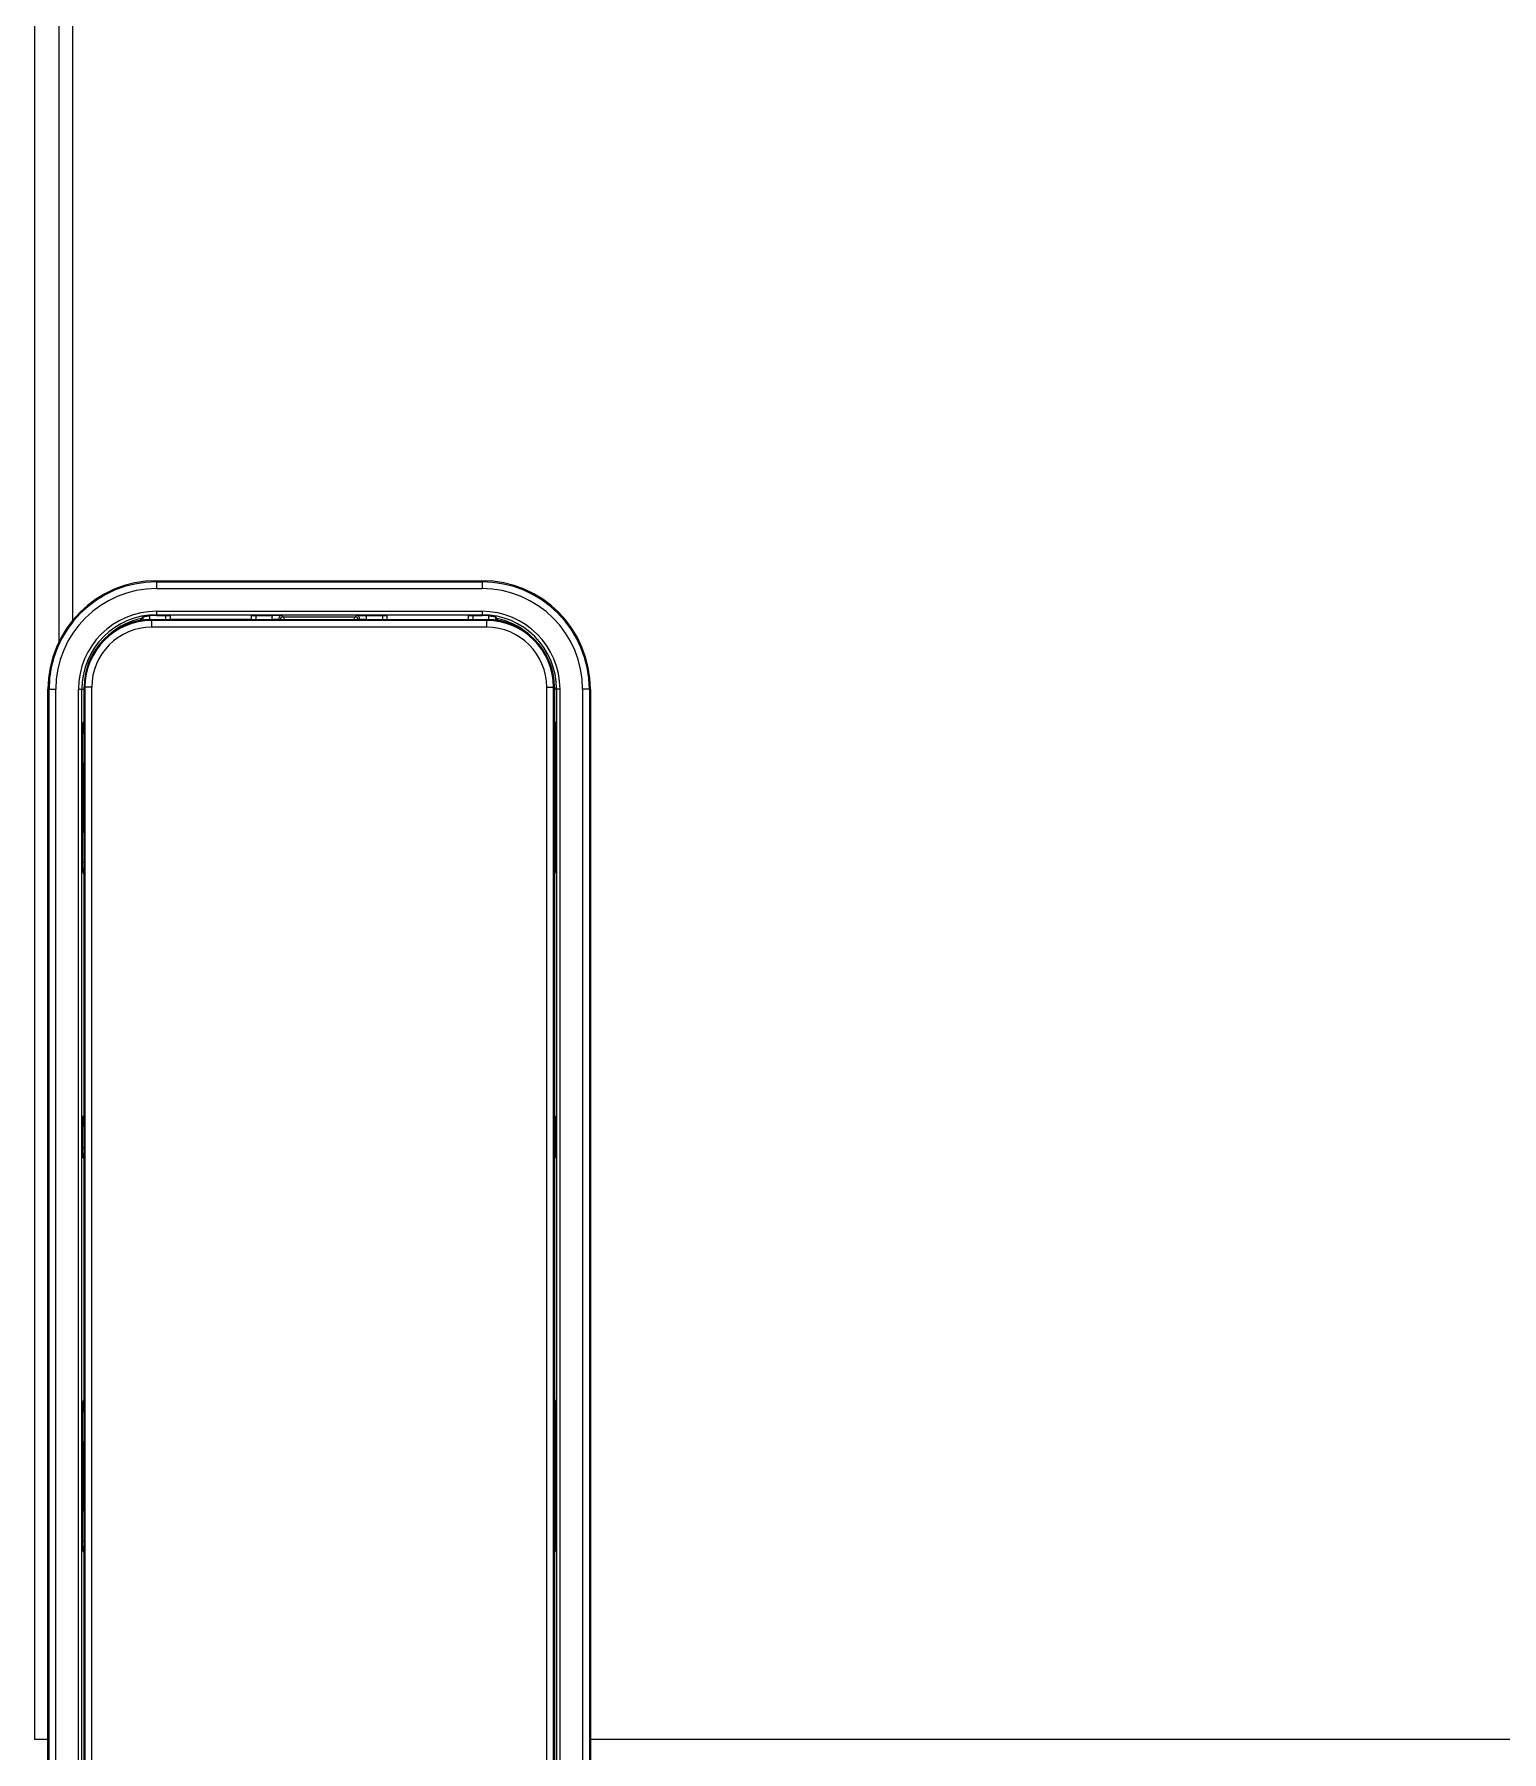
# Model space of a CAD drawing. Header units: millimetres. Extents: x -1584 to 3730, y -1918 to 2655.
# Drawn here: x 64.3 to 172.4, y -1789.7 to -1663.1 of the extents above; entities that cross this region are included whole.
import ezdxf

# ---------------------------------------------------------------- set-up
doc = ezdxf.new("R2010")
doc.units = ezdxf.units.MM
doc.header["$LTSCALE"] = 65.395
doc.layers.get('0').update_dxf_attribs({"linetype": 'CONTINUOUS'})
doc.layers.add('GEOM', color=7, linetype='CONTINUOUS')

msp = doc.modelspace()

# ---------------------------------------------------------------- linework, layer by layer
at = {"linetype": 'Continuous'}
for p, q in [((72.15, -1706.31), (72.15, -1706.14)), ((72.25, -1706.02), (72.25, -1706.3)), ((72.75, -1705.94), (72.75, -1706.22)), ((73.26, -1705.86), (73.26, -1705.92)), ((73.26, -1705.92), (73.92, -1705.92)), ((73.92, -1705.92), (73.92, -1706.22)), ((73.92, -1705.92), (74.26, -1705.92)), ((74.26, -1705.92), (74.26, -1706.21)), ((80.26, -1706.21), (80.26, -1705.92)), ((80.26, -1705.92), (80.59, -1705.92)), ((80.59, -1705.92), (80.59, -1706.22)), ((80.59, -1705.92), (81.81, -1705.92)), ((82.61, -1706.02), (82.52, -1705.93)), ((82.61, -1706.02), (87.9, -1706.02)), ((82.61, -1706.02), (82.71, -1706.22)), ((87.81, -1706.22), (87.9, -1706.02)), ((88, -1705.93), (87.9, -1706.02)), ((88.7, -1705.92), (89.92, -1705.92)), ((89.92, -1705.92), (89.92, -1706.22)), ((89.92, -1705.92), (90.26, -1705.92)), ((90.26, -1706.21), (90.26, -1705.92)), ((96.26, -1706.21), (96.26, -1705.92)), ((96.26, -1705.92), (96.59, -1705.92)), ((96.59, -1705.92), (96.59, -1706.22)), ((96.59, -1705.92), (97.26, -1705.92)), ((97.26, -1705.86), (97.26, -1705.92)), ((97.77, -1706.22), (97.77, -1705.94)), ((98.27, -1706.3), (98.27, -1706.02)), ((98.36, -1706.31), (98.36, -1706.14)), ((97.61, -1706.28), (72.91, -1706.28)), ((72.91, -1706.78), (72.91, -1706.28)), ((97.61, -1706.78), (72.91, -1706.78)), ((80.27, -1706.22), (90.25, -1706.22)), ((81.77, -1706.18), (82.27, -1706.18)), ((81.77, -1706.22), (81.77, -1706.18)), ((82.27, -1706.22), (82.27, -1706.18)), ((82.31, -1706.22), (82.27, -1706.18)), ((88.25, -1706.18), (88.21, -1706.22)), ((88.25, -1706.18), (88.75, -1706.18)), ((88.25, -1706.22), (88.25, -1706.18)), ((88.75, -1706.22), (88.75, -1706.18)), ((90.26, -1706.21), (96.26, -1706.21)), ((96.27, -1706.22), (97.61, -1706.22)), ((97.61, -1706.78), (97.61, -1706.28)), ((67.98, -1711.21), (67.98, -1849.51)), ((68.48, -1711.21), (67.98, -1711.21)), ((68.48, -1711.21), (68.48, -1849.51)), ((102.03, -1711.21), (102.53, -1711.21)), ((102.03, -1849.51), (102.03, -1711.21)), ((102.53, -1849.51), (102.53, -1711.21)), ((67.76, -1711.36), (67.92, -1711.36)), ((102.75, -1711.36), (102.6, -1711.36)), ((67.82, -1716.96), (67.82, -1714.58)), ((102.7, -1714.58), (102.7, -1716.96)), ((67.82, -1724.13), (67.82, -1721.75)), ((102.7, -1721.75), (102.7, -1724.13)), ((67.92, -1742.76), (67.83, -1742.85)), ((102.69, -1742.85), (102.6, -1742.76)), ((67.82, -1745.16), (67.82, -1743.55)), ((102.7, -1743.55), (102.7, -1745.16)), ((67.83, -1745.87), (67.92, -1745.96)), ((102.6, -1745.96), (102.69, -1745.87)), ((67.82, -1766.96), (67.82, -1764.58)), ((102.7, -1764.58), (102.7, -1766.96)), ((67.82, -1774.13), (67.82, -1771.75)), ((102.7, -1771.75), (102.7, -1774.13))]:
    msp.add_line(p, q, dxfattribs=at)
for centre, radius, start, end in [((73.26, -1711.36), 5.33, 101.9547, 129.8791), ((82.33, -1714.4), 13.11, 140.961, 141.972), ((82.97, -1714.9), 13.92, 140.3504, 140.976), ((73.26, -1711.36), 5.44, 90, 95.3662), ((82.52, -1706.18), 0.756, 159.9128, 179.9237), ((81.83, -1733.4), 27.48, 88.5682, 90.0359), ((82.52, -1706.18), 0.25, 89.947, 180.053), ((88, -1706.18), 0.25, 359.947, 90.053), ((87.99, -1706.18), 0.756, 0.0775, 20.086), ((97.26, -1711.36), 5.44, 84.6338, 90), ((87.55, -1714.9), 13.92, 39.024, 39.6496), ((97.26, -1711.36), 5.33, 50.121, 78.0453), ((88.18, -1714.4), 13.11, 38.028, 39.039), ((72.91, -1711.21), 4.92, 90, 180), ((72.91, -1711.21), 4.42, 90, 180), ((97.61, -1711.21), 4.92, 0, 90), ((97.61, -1711.21), 4.42, 0, 90), ((84.49, -1720.2), 17.82, 158.3911, 159.2236), ((86.02, -1720.2), 17.83, 20.7757, 21.6077), ((95.35, -1714.57), 27.53, 178.5693, 180.0355), ((68.08, -1713.88), 0.75, 249.8509, 257.9714), ((102.44, -1713.88), 0.75, 282.0318, 290.1496), ((74.26, -1719.36), 6.87, 157.7017, 159.5852), ((96.26, -1719.36), 6.87, 20.415, 22.3022), ((74.26, -1719.36), 6.37, 177.2668, 179.9983), ((74.26, -1719.36), 6.37, 177.5262, 179.9983), ((74.26, -1719.36), 6.37, 179.9983, 182.7291), ((96.26, -1719.36), 6.37, 359.9983, 2.7291), ((96.26, -1719.36), 6.37, 357.5262, 359.9983), ((96.26, -1719.36), 6.37, 357.2668, 359.9983), ((74.26, -1719.36), 6.87, 200.415, 202.3022), ((96.26, -1719.36), 6.87, 337.7017, 339.5852), ((68.08, -1724.84), 0.75, 102.0318, 110.1496), ((84.5, -1718.51), 17.83, 200.7757, 201.6077), ((102.44, -1724.84), 0.75, 69.8509, 77.9714), ((86.03, -1718.52), 17.81, 338.3904, 339.2232), ((75.17, -1724.15), 27.52, 358.5693, 0.0356), ((95.3, -1743.54), 27.48, 178.5682, 180.0359), ((68.08, -1742.85), 0.751, 249.8412, 257.9487), ((102.44, -1742.85), 0.751, 282.0542, 290.1589), ((68.08, -1745.87), 0.751, 102.0542, 110.1589), ((102.44, -1745.87), 0.751, 69.8412, 77.9487), ((75.22, -1745.18), 27.48, 358.5682, 0.0359), ((95.35, -1764.57), 27.53, 178.5694, 180.0354), ((84.48, -1770.2), 17.81, 158.3904, 159.2232), ((86.02, -1770.2), 17.83, 20.7757, 21.6077), ((68.08, -1763.88), 0.75, 249.8509, 257.9714), ((102.44, -1763.88), 0.75, 282.0318, 290.1496), ((74.26, -1769.36), 6.87, 157.7017, 159.5852), ((96.26, -1769.36), 6.87, 20.415, 22.3022), ((74.26, -1769.36), 6.37, 177.2668, 179.9983), ((74.26, -1769.36), 6.37, 177.5262, 179.9983), ((74.26, -1769.36), 6.37, 179.9983, 182.7291), ((96.26, -1769.36), 6.37, 359.9983, 2.7291), ((96.26, -1769.36), 6.37, 357.5262, 359.9983), ((96.26, -1769.36), 6.37, 357.2668, 359.9983), ((74.26, -1769.36), 6.87, 200.415, 202.3022), ((96.26, -1769.36), 6.87, 337.7017, 339.5852), ((68.08, -1774.84), 0.75, 102.0318, 110.1496), ((102.44, -1774.84), 0.75, 69.8509, 77.9714), ((75.17, -1774.15), 27.53, 358.5694, 0.0354), ((84.5, -1768.51), 17.83, 200.7757, 201.6077), ((86.03, -1768.52), 17.81, 338.3904, 339.2232)]:
    msp.add_arc(centre, radius, start, end, dxfattribs=at)
for points, knots in [([(72.25, -1706.02), (72.25, -1706.02), (72.27, -1706.02), (72.3, -1706.01), (72.34, -1706), (72.43, -1705.98), (72.57, -1705.96), (72.69, -1705.95), (72.75, -1705.94)], [0, 0, 0, 0, 0.023373, 0.083495, 0.178077, 0.302984, 0.624142, 1, 1, 1, 1]), ([(82.61, -1706.02), (82.56, -1706.02), (82.44, -1706.06), (82.38, -1706.17), (82.37, -1706.22)], [0, 0, 0, 0, 0.499759, 1, 1, 1, 1]), ([(88.15, -1706.22), (88.14, -1706.17), (88.07, -1706.06), (87.96, -1706.02), (87.9, -1706.02)], [0, 0, 0, 0, 0.500243, 1, 1, 1, 1]), ([(88, -1705.93), (88.04, -1705.93), (88.28, -1705.92), (88.51, -1705.92), (88.7, -1705.92)], [0, 0, 0, 0, 0.190121, 1, 1, 1, 1]), ([(97.77, -1705.94), (97.83, -1705.95), (97.95, -1705.96), (98.09, -1705.98), (98.17, -1706), (98.22, -1706.01), (98.25, -1706.02), (98.26, -1706.02), (98.27, -1706.02)], [0, 0, 0, 0, 0.375858, 0.697016, 0.821923, 0.916505, 0.976627, 1, 1, 1, 1]), ([(102.69, -1713.88), (102.69, -1713.93), (102.7, -1714.16), (102.7, -1714.39), (102.7, -1714.58)], [0, 0, 0, 0, 0.190321, 1, 1, 1, 1]), ([(67.82, -1716.96), (67.82, -1717.16), (67.82, -1717.96), (67.82, -1718.76), (67.82, -1719.36)], [0, 0, 0, 0, 0.251129, 1, 1, 1, 1]), ([(102.69, -1719.36), (102.69, -1718.76), (102.7, -1717.96), (102.7, -1717.16), (102.7, -1716.96)], [0, 0, 0, 0, 0.74887, 1, 1, 1, 1]), ([(67.82, -1719.36), (67.82, -1719.96), (67.82, -1720.76), (67.82, -1721.55), (67.82, -1721.76)], [0, 0, 0, 0, 0.74887, 1, 1, 1, 1]), ([(102.7, -1721.76), (102.7, -1721.55), (102.7, -1720.76), (102.69, -1719.96), (102.69, -1719.36)], [0, 0, 0, 0, 0.251129, 1, 1, 1, 1]), ([(67.83, -1724.84), (67.83, -1724.79), (67.82, -1724.56), (67.82, -1724.32), (67.82, -1724.13)], [0, 0, 0, 0, 0.190318, 1, 1, 1, 1]), ([(102.69, -1742.85), (102.69, -1742.89), (102.7, -1743.13), (102.7, -1743.36), (102.7, -1743.55)], [0, 0, 0, 0, 0.190128, 1, 1, 1, 1]), ([(67.83, -1745.87), (67.83, -1745.82), (67.82, -1745.59), (67.82, -1745.35), (67.82, -1745.16)], [0, 0, 0, 0, 0.190122, 1, 1, 1, 1]), ([(102.69, -1763.88), (102.69, -1763.93), (102.7, -1764.16), (102.7, -1764.39), (102.7, -1764.58)], [0, 0, 0, 0, 0.190511, 1, 1, 1, 1]), ([(67.82, -1766.96), (67.82, -1767.16), (67.82, -1767.96), (67.82, -1768.76), (67.82, -1769.36)], [0, 0, 0, 0, 0.251129, 1, 1, 1, 1]), ([(102.69, -1769.36), (102.69, -1768.76), (102.7, -1767.96), (102.7, -1767.16), (102.7, -1766.96)], [0, 0, 0, 0, 0.74887, 1, 1, 1, 1]), ([(67.82, -1769.36), (67.82, -1769.96), (67.82, -1770.76), (67.82, -1771.55), (67.82, -1771.76)], [0, 0, 0, 0, 0.74887, 1, 1, 1, 1]), ([(102.7, -1771.76), (102.7, -1771.55), (102.7, -1770.76), (102.69, -1769.96), (102.69, -1769.36)], [0, 0, 0, 0, 0.251129, 1, 1, 1, 1]), ([(67.83, -1774.84), (67.83, -1774.79), (67.82, -1774.56), (67.82, -1774.32), (67.82, -1774.13)], [0, 0, 0, 0, 0.190309, 1, 1, 1, 1])]:
    msp.add_open_spline(points, degree=3, knots=knots, dxfattribs=at)
for points in [[(67.83, -1713.88), (67.83, -1713.95), (67.87, -1714.03), (67.92, -1714.08)], [(102.6, -1714.08), (102.65, -1714.03), (102.69, -1713.95), (102.69, -1713.88)], [(67.92, -1724.64), (67.87, -1724.69), (67.83, -1724.76), (67.83, -1724.84)], [(102.69, -1724.84), (102.69, -1724.76), (102.65, -1724.69), (102.6, -1724.64)], [(67.83, -1742.85), (67.83, -1742.92), (67.87, -1743), (67.92, -1743.04)], [(102.6, -1743.04), (102.65, -1743), (102.69, -1742.92), (102.69, -1742.85)], [(67.92, -1745.67), (67.87, -1745.72), (67.83, -1745.79), (67.83, -1745.87)], [(102.69, -1745.87), (102.69, -1745.79), (102.65, -1745.72), (102.6, -1745.67)], [(67.83, -1763.88), (67.83, -1763.95), (67.87, -1764.03), (67.92, -1764.08)], [(102.6, -1764.08), (102.65, -1764.03), (102.69, -1763.95), (102.69, -1763.88)], [(67.92, -1774.64), (67.87, -1774.69), (67.83, -1774.76), (67.83, -1774.84)], [(102.69, -1774.84), (102.69, -1774.76), (102.65, -1774.69), (102.6, -1774.64)]]:
    msp.add_open_spline(points, degree=3, dxfattribs=at)
at = {"layer": 'GEOM', "linetype": 'Continuous'}
for p, q in [((64.26, -1027.56), (64.26, -1788.76)), ((66.06, -1027.56), (66.06, -1707.87)), ((67.06, -1027.56), (67.06, -1706.32)), ((73.26, -1703.36), (97.26, -1703.36)), ((73.26, -1703.44), (73.26, -1703.36)), ((73.26, -1703.44), (97.26, -1703.44)), ((73.26, -1703.44), (73.26, -1703.94)), ((97.26, -1703.44), (97.26, -1703.36)), ((97.26, -1703.44), (97.26, -1703.94)), ((73.26, -1703.94), (97.26, -1703.94)), ((73.26, -1705.61), (73.26, -1705.86)), ((73.26, -1705.61), (97.26, -1705.61)), ((73.26, -1705.86), (97.26, -1705.86)), ((97.26, -1705.61), (97.26, -1705.86)), ((72.91, -1706.22), (74.25, -1706.22)), ((72.91, -1706.28), (72.91, -1706.22)), ((72.91, -1706.22), (74.25, -1706.22)), ((72.91, -1706.22), (72.91, -1706.22)), ((80.26, -1706.21), (74.26, -1706.21)), ((80.27, -1706.22), (90.25, -1706.22)), ((96.27, -1706.22), (97.61, -1706.22)), ((97.61, -1706.28), (97.61, -1706.22)), ((97.61, -1706.22), (97.61, -1706.22)), ((67.92, -1816.93), (67.92, -1711.21)), ((67.92, -1816.93), (67.92, -1711.21)), ((67.98, -1711.21), (67.92, -1711.21)), ((67.92, -1711.21), (67.92, -1711.21)), ((102.53, -1711.21), (102.6, -1711.21)), ((102.6, -1711.21), (102.6, -1816.93)), ((102.6, -1711.21), (102.6, -1711.21)), ((102.6, -1711.21), (102.6, -1816.93)), ((65.26, -1849.36), (65.26, -1711.36)), ((65.34, -1711.36), (65.26, -1711.36)), ((65.34, -1849.36), (65.34, -1711.36)), ((65.34, -1711.36), (65.84, -1711.36)), ((65.84, -1849.36), (65.84, -1711.36)), ((67.51, -1711.36), (67.76, -1711.36)), ((67.51, -1815.94), (67.51, -1711.36)), ((67.76, -1815.94), (67.76, -1711.36)), ((102.75, -1711.36), (102.75, -1815.94)), ((103, -1711.36), (102.75, -1711.36)), ((103, -1711.36), (103, -1815.94)), ((104.68, -1711.36), (104.68, -1849.36)), ((105.18, -1711.36), (104.68, -1711.36)), ((105.18, -1711.36), (105.18, -1849.36)), ((105.18, -1711.36), (105.26, -1711.36)), ((105.26, -1711.36), (105.26, -1849.36)), ((65.06, -1788.76), (64.26, -1788.76)), ((65.13, -1788.76), (65.06, -1788.76)), ((65.26, -1788.76), (65.13, -1788.76)), ((924.06, -1788.76), (105.26, -1788.76))]:
    msp.add_line(p, q, dxfattribs=at)
for centre, radius, start, end in [((73.26, -1711.36), 8, 90, 180), ((73.26, -1711.36), 7.92, 90, 180), ((97.26, -1711.36), 8, 0, 90), ((97.26, -1711.36), 7.92, 0, 90), ((73.26, -1711.36), 7.42, 90, 180), ((97.26, -1711.36), 7.42, 0, 90), ((73.26, -1711.36), 5.75, 90, 180), ((73.26, -1711.36), 5.5, 90, 180), ((97.26, -1711.36), 5.75, 0, 90), ((97.26, -1711.36), 5.5, 0, 90), ((72.91, -1711.21), 4.99, 90, 180), ((72.91, -1711.21), 4.99, 90, 180), ((97.61, -1711.21), 4.99, 360, 90), ((97.61, -1711.21), 4.99, 0, 90)]:
    msp.add_arc(centre, radius, start, end, dxfattribs=at)

doc.saveas('drawing.dxf')
